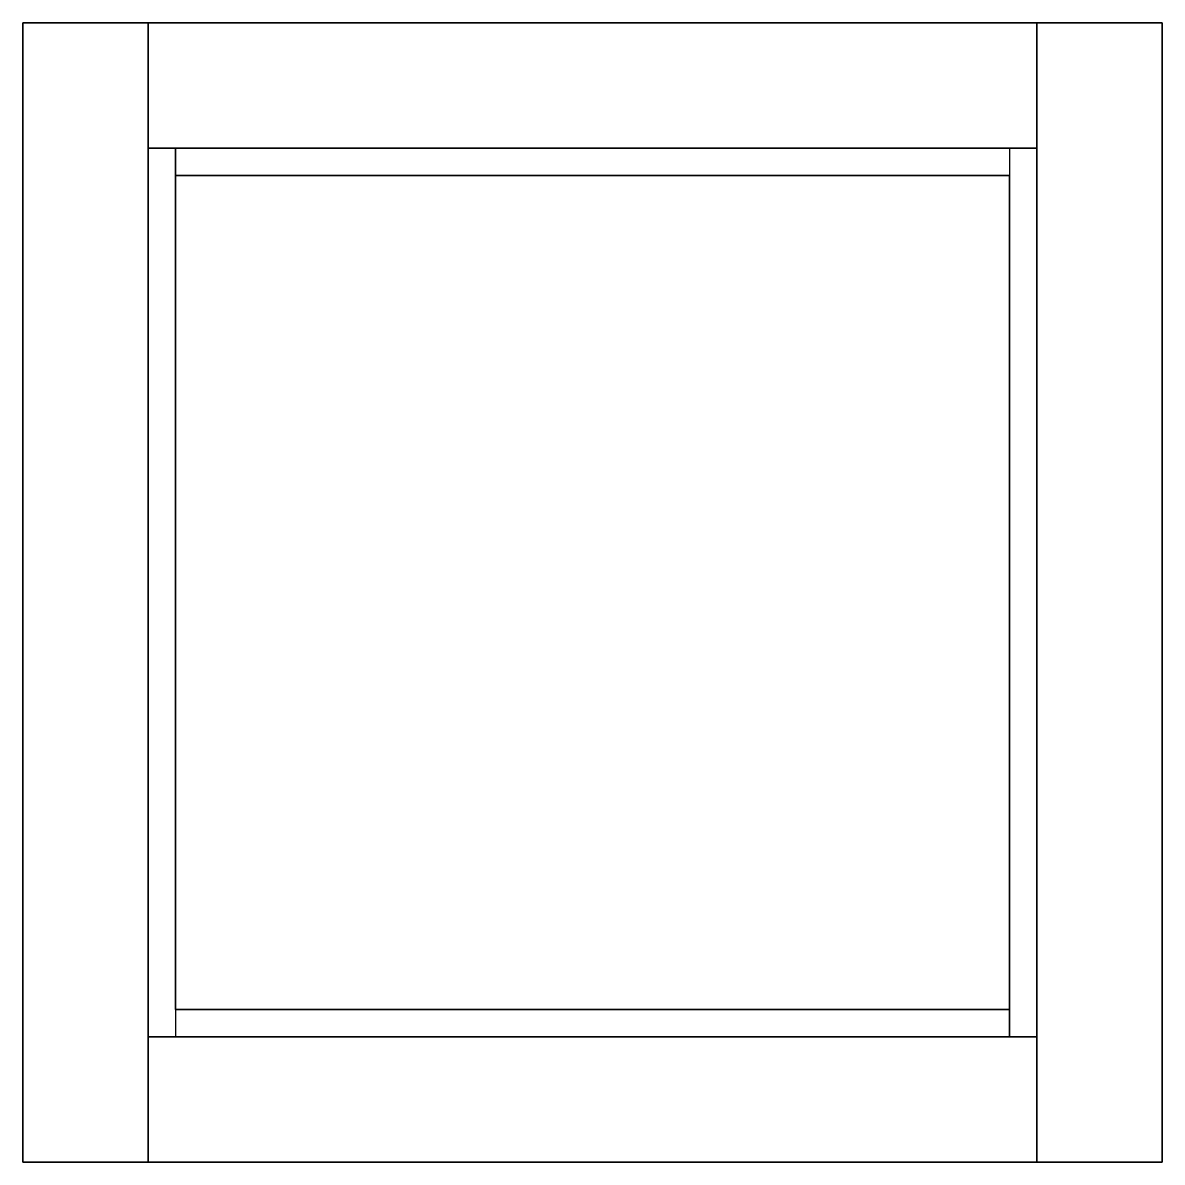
# Model space of a CAD drawing. Header units: millimetres. Extents: x 1362 to 1862, y 843 to 1343.
import ezdxf

# ---------------------------------------------------------------- set-up
doc = ezdxf.new("R2010")
doc.units = ezdxf.units.MM
doc.layers.get('0').update_dxf_attribs({"color": 1})

msp = doc.modelspace()

# ---------------------------------------------------------------- linework, layer by layer
for p, q in [((1361.63, 842.98), (1361.63, 1342.98)), ((1361.63, 1342.98), (1861.63, 1342.98)), ((1861.63, 1342.98, -18), (1361.63, 1342.98, -18)), ((1361.63, 1342.98, -18), (1361.63, 1342.98)), ((1361.63, 1342.98, -18), (1361.63, 842.98, -18)), ((1861.63, 1342.98), (1861.63, 842.98)), ((1861.63, 842.98, -18), (1861.63, 1342.98, -18)), ((1861.63, 1342.98, -18), (1861.63, 1342.98)), ((1416.67, 1287.97), (1416.67, 1287.97, -2)), ((1428.63, 1287.98, -2), (1794.63, 1287.98, -2)), ((1416.63, 909.98, -2), (1416.67, 1277.63, -2)), ((1428.63, 909.98), (1428.63, 1275.98)), ((1428.63, 1275.98), (1794.63, 1275.98)), ((1428.63, 1275.98), (1428.63, 1275.98, -4)), ((1428.63, 1275.98), (1428.63, 1275.98, -2)), ((1428.63, 1275.98), (1428.63, 1275.98, -2)), ((1428.63, 1275.98, -2), (1428.63, 909.98, -2)), ((1794.63, 1275.98), (1794.63, 909.98)), ((1794.63, 1275.98), (1794.63, 1275.98, -4)), ((1806.63, 909.98, -2), (1806.63, 1275.98, -2)), ((1794.63, 909.98), (1428.63, 909.98)), ((1428.63, 909.98), (1428.63, 909.98, -4)), ((1794.63, 909.98, -4), (1428.63, 909.98, -4)), ((1794.63, 909.98), (1794.63, 909.98, -4)), ((1794.63, 909.98), (1794.63, 909.98, -2)), ((1416.63, 897.98), (1416.63, 897.98, -2)), ((1794.63, 897.98, -2), (1806.63, 897.98, -2)), ((1806.63, 897.98), (1806.63, 897.98, -2)), ((1861.63, 842.98), (1361.63, 842.98)), ((1361.63, 842.98), (1361.63, 842.98, -18)), ((1361.63, 842.98, -18), (1861.63, 842.98, -18)), ((1861.63, 842.98, -18), (1861.63, 842.98))]:
    msp.add_line(p, q)
for points in [[(1416.67, 1342.98), (1416.63, 842.98), (1361.63, 842.98), (1361.63, 1343.02, -0.15)], [(1861.63, 1342.98, -18), (1861.63, 1342.98), (1361.63, 1343.02), (1361.63, 1343.02, -18)], [(1361.63, 1342.98, -18), (1361.63, 1343.02), (1361.63, 842.98), (1361.63, 842.98, -18)], [(1361.63, 1343.02, -18), (1361.63, 842.98, -18), (1861.63, 842.94, -18), (1861.63, 1342.98, -18)], [(1806.64, 1287.93), (1416.67, 1287.98, -0.01), (1416.67, 1342.98), (1806.64, 1342.98)], [(1861.67, 1342.98), (1861.63, 842.94, -0.12), (1806.63, 842.98), (1806.64, 1342.98)], [(1861.63, 842.98, -18), (1861.63, 842.98), (1861.67, 1342.98), (1861.67, 1342.98, -18)], [(1416.67, 1287.98, -2), (1428.63, 1287.98, -2), (1428.63, 898.01, -2), (1416.63, 897.98, -2)], [(1416.63, 897.98, -2), (1416.63, 897.98), (1416.67, 1287.97), (1416.67, 1287.97, -2)], [(1806.63, 1287.98, -2), (1806.64, 1287.93), (1416.67, 1287.98), (1416.67, 1287.98, -2)], [(1428.63, 1275.98, -2), (1428.63, 1287.98, -2), (1794.63, 1287.98, -2), (1794.63, 1275.98, -2)], [(1428.63, 1275.98, -2), (1428.63, 1287.98, -2), (1794.63, 1287.98, -2), (1794.63, 1275.98, -2)], [(1794.63, 897.98, -2), (1806.63, 897.98, -2), (1806.63, 1287.98, -2), (1794.63, 1287.98, -2)], [(1806.63, 1287.98, -2), (1806.64, 1287.93), (1806.63, 897.98), (1806.63, 897.98, -2)], [(1428.63, 1275.98), (1794.63, 1275.98), (1794.63, 909.98), (1428.63, 909.98)], [(1428.63, 909.98, -4), (1428.63, 909.98), (1428.63, 1275.98), (1428.63, 1275.98, -4)], [(1428.63, 1275.98, -4), (1428.63, 1275.98), (1794.63, 1275.98), (1794.63, 1275.98, -4)], [(1794.63, 909.98, -4), (1428.63, 909.98, -4), (1428.63, 1275.98, -4), (1794.63, 1275.98, -4)], [(1428.63, 1275.98, -4), (1428.63, 1275.98), (1794.63, 1275.98), (1794.63, 1275.98, -4)], [(1428.63, 909.98, -4), (1428.63, 1275.98, -4), (1428.63, 1275.98), (1428.63, 909.98)], [(1794.63, 1275.98, -4), (1794.63, 1275.98), (1794.63, 909.98), (1794.63, 909.98, -4)], [(1794.63, 909.98, -4), (1794.63, 909.98), (1428.63, 909.98), (1428.63, 909.98, -4)], [(1794.63, 909.98, -4), (1794.63, 909.98), (1428.63, 909.98), (1428.63, 909.98, -4)], [(1428.63, 909.96, -2), (1428.63, 898.01, -2), (1794.63, 897.98, -2), (1794.63, 909.98, -2)], [(1416.63, 898.01, -2), (1416.64, 897.98), (1806.63, 897.98), (1806.63, 897.98, -2)], [(1806.63, 842.98), (1416.63, 842.98), (1416.64, 897.98), (1806.63, 897.98)], [(1361.63, 842.98, -18), (1361.63, 842.98), (1861.63, 842.94), (1861.63, 842.98, -18)]]:
    msp.add_3dface(points)

doc.saveas('drawing.dxf')
